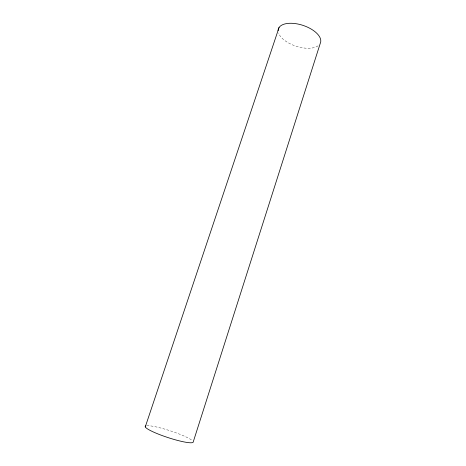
<?xml version="1.0" encoding="UTF-8"?>
<svg xmlns="http://www.w3.org/2000/svg" width="466" height="466" viewBox="0 0 466 466"><rect width="100%" height="100%" fill="white"/><g stroke="black" fill="none" stroke-linecap="round" stroke-linejoin="round"><path stroke-width="0.35" stroke-dasharray="2.33 1.75" d="M146.726 425.72A25.263 3.559 18.1 0 1 169.81 430.677A25.263 3.559 18.1 0 1 192.103 440.405M318.051 45.843A22.17 10.98 18.1 0 1 296.114 46.233A22.17 10.98 18.1 0 1 278.528 32.999"/><path stroke-width="0.7" d="M145.275 426.903L279.052 27.517M145.724 425.936A25.263 3.559 18.1 0 0 166.845 437.201A25.263 3.559 18.1 0 0 193.256 441.861L320.305 43.227A22.17 10.98 18.1 0 0 301.747 24.989A22.17 10.98 18.1 0 0 278.109 30.651"/></g></svg>
